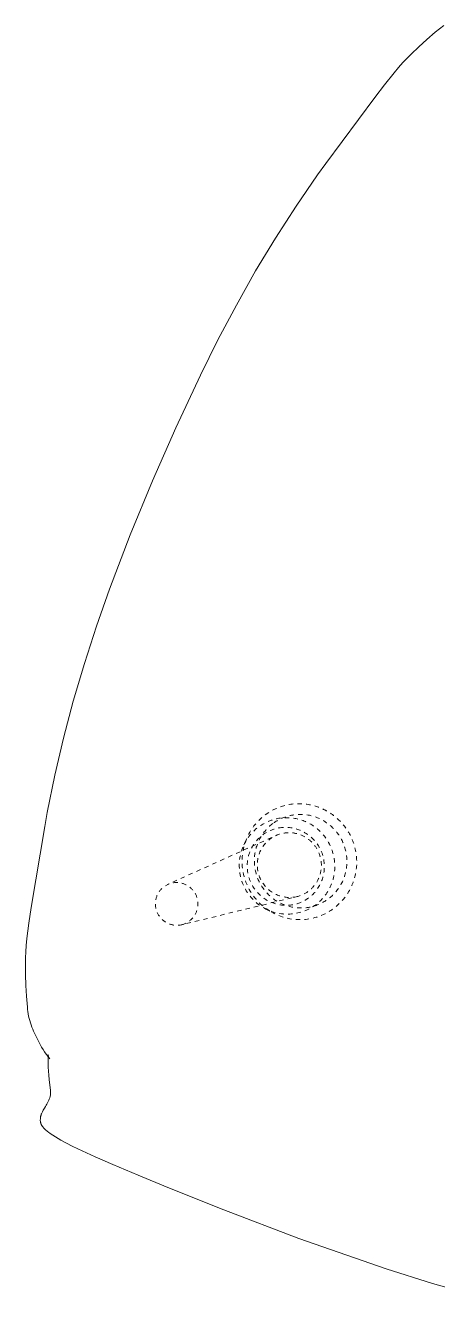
# Model space of a CAD drawing. Header units: millimetres. Extents: x 0 to 57242, y -59538 to 11130.
# Drawn here: x 24220 to 24410, y -23201 to -22615 of the extents above; entities that cross this region are included whole.
import ezdxf

# ---------------------------------------------------------------- set-up
doc = ezdxf.new("R2010")
doc.units = ezdxf.units.MM
doc.linetypes.add('IMPORT-Hidden', pattern=[4, 2, -2])
doc.layers.add('A-DETL-GENF', color=92, linetype='Continuous', lineweight=9)
doc.layers.add('G-IMPT', color=8, linetype='Continuous', lineweight=9)

# ---------------------------------------------------------------- blocks, each defined once
blk = doc.blocks.new('Rockworth_Furniture_GENIE LOUNGE CHAIR - 71-GEN01-CXX-932428-Level 0')
at = {"layer": 'G-IMPT', "flags": 128}
for points in [[(286.99, 9.18), (289.83, -12.92), (291.95, -35.11), (294.75, -77.66), (296.14, -114.68), (296.72, -142.41)], [(296.72, -142.41), (296.91, -157.29), (296.96, -169.98)], [(296.96, -169.98), (296.88, -178.76), (296.62, -187.54), (296.48, -190.47), (296.25, -193.39), (295.94, -196.31), (295.55, -199.21), (295.07, -202.1)], [(295.07, -202.1), (294.85, -203.05), (294.72, -203.52), (294.58, -203.99), (294.44, -204.44), (294.28, -204.89), (294.2, -205.11), (294.11, -205.33), (294.02, -205.54), (293.92, -205.75), (293.81, -205.98), (293.7, -206.21), (293.6, -206.39), (293.49, -206.57), (293.38, -206.75), (293.27, -206.92), (293.16, -207.08), (293.04, -207.24), (292.98, -207.31), (292.92, -207.38), (292.86, -207.45), (292.8, -207.52), (292.73, -207.6), (292.66, -207.67), (292.59, -207.74), (292.52, -207.8), (292.45, -207.86), (292.38, -207.92), (292.25, -208.03), (292.13, -208.12), (292.02, -208.2), (291.93, -208.27), (291.86, -208.31), (291.22, -208.65)], [(291.22, -208.65), (290.58, -208.91), (290.38, -208.98), (290.18, -209.04), (289.98, -209.1), (289.78, -209.15), (289.57, -209.19), (289.36, -209.22), (289.16, -209.25), (288.95, -209.27), (288.74, -209.29), (288.53, -209.3), (288.32, -209.3), (287.34, -209.27), (286.37, -209.2), (285.4, -209.1), (284.43, -208.97), (283.81, -208.87), (283.18, -208.79), (282.54, -208.73), (281.91, -208.69), (281.27, -208.67), (280.64, -208.67), (280, -208.7), (279.37, -208.75), (278.68, -208.89), (277.36, -209.38), (276.98, -209.56), (276.59, -209.76), (275.73, -210.23), (272.35, -212.22), (270.55, -213.23), (268.95, -214.07)], [(268.95, -214.07), (267.34, -214.86), (265.71, -215.6), (264.05, -216.31), (262.09, -217.2), (262.2, -217.12)], [(262.84, -216.83), (262.18, -217.98), (261.48, -219.11), (260.74, -220.21), (259.97, -221.28), (258.28, -223.41), (256.53, -225.49), (254.72, -227.51), (254, -228.27), (253.25, -229.01), (252.49, -229.73), (251.69, -230.42), (250.88, -231.08), (250.05, -231.72), (249.19, -232.33), (248.32, -232.92), (247.43, -233.47), (246.52, -234), (245.59, -234.49), (241.16, -236.86), (236.67, -239.09), (232.11, -241.2), (227.49, -243.18), (225.05, -244.14), (222.46, -245.1), (219.65, -246.07), (216.58, -247.04), (209.78, -248.99), (202.64, -250.84), (165.88, -259.66), (159.52, -261.09), (142.34, -264.64), (125.05, -267.65), (107.67, -270.14), (89.67, -272.16), (71.62, -273.73), (53.54, -274.84), (26.78, -275.83), (0, -276.13), (-26.78, -275.83), (-53.54, -274.84), (-71.62, -273.73), (-89.67, -272.16), (-107.67, -270.14), (-125.05, -267.65), (-142.34, -264.64), (-159.52, -261.09), (-165.88, -259.66), (-202.64, -250.84), (-209.78, -248.99), (-216.58, -247.04), (-219.65, -246.07), (-222.46, -245.1), (-225.05, -244.14), (-227.49, -243.18), (-232.11, -241.2), (-236.67, -239.09), (-241.16, -236.86), (-245.59, -234.49)]]:
    blk.add_lwpolyline(points, dxfattribs=at)
at = {"layer": 'G-IMPT', "linetype": 'IMPORT-Hidden', "flags": 128}
for points in [[(161.05, -150.96), (161.33, -148.05), (161.2, -148.96), (161.04, -149.87), (160.86, -150.77), (160.64, -151.67), (160.39, -152.56), (160.11, -153.44), (159.8, -154.3), (159.46, -155.16), (159.09, -156.01), (158.69, -156.84), (158.26, -157.66), (157.81, -158.46), (157.33, -159.25), (156.82, -160.02), (156.29, -160.77), (155.73, -161.51), (155.15, -162.22), (154.54, -162.92), (153.91, -163.59), (153.26, -164.24), (152.58, -164.87), (151.88, -165.47), (151.17, -166.06), (150.43, -166.61), (149.68, -167.14), (148.9, -167.65), (148.11, -168.12), (147.31, -168.58), (146.49, -169), (145.66, -169.39), (144.81, -169.76), (143.95, -170.09), (143.08, -170.4), (142.2, -170.68), (141.31, -170.93), (140.41, -171.14), (139.51, -171.33), (138.6, -171.48), (137.69, -171.61), (136.77, -171.7), (135.85, -171.76), (134.93, -171.79), (134.04, -171.79), (133.16, -171.75), (132.29, -171.69), (131.41, -171.6), (130.54, -171.48), (129.67, -171.33), (128.81, -171.15), (127.95, -170.95), (127.1, -170.71), (126.26, -170.45), (125.43, -170.16), (124.61, -169.84), (123.8, -169.49), (123, -169.12), (122.22, -168.72), (121.45, -168.29), (119.38, -166.97), (118.91, -166.63), (118.43, -166.27), (117.97, -165.9), (117.51, -165.51), (117.05, -165.11), (116.6, -164.7), (116.15, -164.27), (115.72, -163.83), (115.29, -163.38), (114.87, -162.91), (114.45, -162.43), (114.05, -161.94), (113.65, -161.43), (113.27, -160.91), (112.9, -160.38), (112.54, -159.83), (112.19, -159.27), (111.85, -158.71), (111.53, -158.13), (111.21, -157.54), (110.92, -156.94), (110.64, -156.33), (110.37, -155.71), (110.12, -155.08), (109.88, -154.45), (109.66, -153.8), (109.46, -153.15), (109.27, -152.5), (109.1, -151.84), (108.94, -151.17), (108.81, -150.5), (108.69, -149.82), (108.59, -149.14), (108.5, -148.46), (108.44, -147.78), (108.39, -147.1), (108.36, -146.41), (108.35, -145.73), (108.35, -145.05), (108.38, -144.37), (108.42, -143.69), (108.47, -143.01), (108.55, -142.34), (108.64, -141.67), (108.74, -141.01), (108.87, -140.35), (109.01, -139.7), (109.16, -139.06), (109.33, -138.42), (109.51, -137.79), (109.71, -137.17), (109.92, -136.56), (110.15, -135.95), (110.39, -135.36), (110.64, -134.77), (110.9, -134.2), (111.17, -133.63), (111.46, -133.08), (111.75, -132.54), (112.06, -132), (112.37, -131.48), (112.7, -130.97), (113.03, -130.47), (113.37, -129.99), (113.72, -129.51), (114.09, -129.04), (114.46, -128.56), (114.85, -128.1), (115.26, -127.64), (115.68, -127.18), (116.11, -126.73), (116.56, -126.29), (117.02, -125.85), (117.49, -125.43), (117.98, -125.01), (118.48, -124.6), (118.99, -124.2), (119.52, -123.81), (120.06, -123.43), (120.61, -123.06), (121.17, -122.71), (121.74, -122.36), (122.33, -122.03), (122.92, -121.71), (123.53, -121.41), (124.14, -121.12), (124.76, -120.84), (125.39, -120.59), (126.03, -120.34), (126.68, -120.11), (127.33, -119.9), (127.99, -119.7), (128.66, -119.53), (129.33, -119.36), (130, -119.22), (130.68, -119.09), (131.36, -118.98), (132.05, -118.89), (132.73, -118.82), (133.41, -118.76), (134.1, -118.72), (134.78, -118.7), (135.47, -118.69), (136.15, -118.71), (136.83, -118.74), (137.5, -118.79), (138.18, -118.85), (138.84, -118.94), (139.5, -119.03), (140.16, -119.15), (140.81, -119.28), (141.45, -119.42), (142.09, -119.59), (142.72, -119.76), (143.34, -119.95), (143.95, -120.16), (144.55, -120.37), (145.14, -120.6), (145.73, -120.85), (146.3, -121.1), (146.86, -121.37), (147.41, -121.64), (147.95, -121.93), (148.48, -122.23), (149, -122.54), (149.51, -122.86), (150, -123.18), (150.48, -123.51), (151.12, -123.98), (151.75, -124.47), (152.36, -124.98), (152.97, -125.52), (153.57, -126.08), (154.16, -126.67), (154.73, -127.28), (155.29, -127.92), (155.84, -128.58), (156.36, -129.26), (156.87, -129.96), (157.35, -130.69), (157.82, -131.44), (158.26, -132.21), (158.67, -133), (159.07, -133.81), (159.43, -134.63), (159.77, -135.47), (160.08, -136.32), (160.36, -137.19), (160.62, -138.07), (160.84, -138.96), (161.03, -139.85), (161.19, -140.76), (161.32, -141.67), (161.41, -142.58), (161.48, -143.5), (161.51, -144.41), (161.51, -145.33), (161.48, -146.24), (161.42, -147.15), (161.33, -148.05)], [(134.93, -171.79), (137.85, -171.82), (138.64, -171.83), (139.42, -171.82), (140.2, -171.78), (140.98, -171.71), (141.76, -171.62), (142.54, -171.49), (143.3, -171.34), (144.07, -171.17), (144.83, -170.97), (145.57, -170.74), (146.32, -170.48), (147.05, -170.2), (147.77, -169.9), (148.48, -169.57), (149.18, -169.21), (149.86, -168.83), (150.54, -168.43), (151.19, -168), (151.84, -167.55), (152.46, -167.08), (153.07, -166.59), (153.66, -166.07), (154.24, -165.54), (154.79, -164.99), (155.33, -164.41), (155.84, -163.82), (156.33, -163.21), (156.81, -162.59), (157.26, -161.95), (157.68, -161.29), (158.09, -160.62), (158.47, -159.93), (158.82, -159.23), (159.16, -158.52), (159.46, -157.8), (159.74, -157.07), (160, -156.33), (160.23, -155.58), (160.43, -154.83), (160.61, -154.06), (160.76, -153.29), (160.88, -152.52), (160.98, -151.74), (161.05, -150.96), (161.09, -150.2), (161.1, -149.44), (161.09, -148.68), (161.05, -147.92), (160.98, -147.17), (160.89, -146.41), (160.77, -145.66), (160.62, -144.92), (160.45, -144.18), (160.25, -143.44), (160.03, -142.71), (159.78, -142), (159.51, -141.29), (159.21, -140.59), (158.89, -139.9), (158.55, -139.22), (158.18, -138.56), (157.79, -137.9), (157.38, -137.27), (156.94, -136.64), (156.49, -136.03), (156.01, -135.44), (155.51, -134.87), (155, -134.31), (154.46, -133.77), (153.9, -133.25), (153.33, -132.75), (152.74, -132.27), (152.14, -131.82), (151.52, -131.38), (150.88, -130.96), (150.23, -130.57), (149.57, -130.2), (148.89, -129.85), (148.2, -129.53), (147.51, -129.23), (146.8, -128.95), (146.08, -128.7), (145.35, -128.48), (144.62, -128.28), (143.88, -128.1), (143.14, -127.95), (142.39, -127.83), (141.63, -127.73), (140.88, -127.66), (140.12, -127.62), (139.36, -127.6), (138.6, -127.61), (137.84, -127.65), (137.08, -127.71), (136.33, -127.8), (135.57, -127.91), (134.83, -128.05), (134.09, -128.22), (133.35, -128.41), (132.62, -128.62), (131.9, -128.87), (131.19, -129.13), (130.49, -129.43), (129.8, -129.74), (129.12, -130.08), (128.74, -130.28), (128.37, -130.48), (128, -130.69), (127.64, -130.91), (127.28, -131.13), (126.93, -131.36), (126.58, -131.59), (126.24, -131.83), (125.9, -132.08), (125.57, -132.33), (125.25, -132.58), (124.93, -132.84), (124.62, -133.11), (124.31, -133.38), (124.01, -133.65), (123.72, -133.93), (123.43, -134.21), (123.15, -134.5), (122.87, -134.79), (122.6, -135.08), (122.34, -135.38), (122.09, -135.67), (121.6, -136.28), (121.14, -136.89), (120.7, -137.51), (120.29, -138.14), (119.91, -138.77), (119.66, -139.2), (119.42, -139.64), (119.2, -140.09), (118.97, -140.54), (118.76, -141.01), (118.56, -141.48), (118.37, -141.96), (118.18, -142.45), (118.01, -142.94), (117.85, -143.45), (117.69, -143.96), (117.55, -144.48), (117.42, -145), (117.31, -145.53), (117.2, -146.06), (117.11, -146.61), (117.03, -147.15), (116.97, -147.7), (116.92, -148.25), (116.88, -148.81), (116.86, -149.37), (116.85, -149.93), (116.85, -150.49), (116.87, -151.06), (116.91, -151.62), (116.95, -152.19), (117.02, -152.75), (117.1, -153.32), (117.19, -153.88), (117.3, -154.44), (117.42, -155), (117.55, -155.55), (117.7, -156.1), (117.87, -156.65), (118.05, -157.19), (118.24, -157.72), (118.45, -158.25), (118.67, -158.77), (118.9, -159.29), (119.15, -159.8), (119.4, -160.3), (119.67, -160.79), (119.95, -161.27), (120.25, -161.74), (120.55, -162.21), (120.86, -162.66), (121.19, -163.11), (121.52, -163.54), (121.86, -163.96), (122.21, -164.37), (122.57, -164.78), (122.94, -165.17), (123.31, -165.54), (123.69, -165.91), (124.08, -166.26), (124.47, -166.61), (124.86, -166.94), (125.27, -167.26), (125.67, -167.56), (126.08, -167.86), (126.5, -168.14), (126.91, -168.41), (127.33, -168.67), (127.75, -168.92), (128.41, -169.29), (129.09, -169.63), (129.78, -169.95), (130.48, -170.25), (131.18, -170.52), (131.9, -170.76), (132.63, -170.99), (133.36, -171.18), (134.1, -171.35), (134.84, -171.5), (135.59, -171.62), (136.34, -171.71), (137.1, -171.78), (137.85, -171.82)], [(182.86, -183.8), (182.65, -183.53), (182.43, -183.27), (182.19, -183.02), (181.95, -182.77), (181.71, -182.54), (181.45, -182.31), (181.18, -182.09), (180.91, -181.88), (180.63, -181.68), (180.35, -181.49), (180.05, -181.31), (179.76, -181.14), (179.45, -180.98), (179.14, -180.83), (178.83, -180.69), (178.51, -180.56), (178.18, -180.45), (177.86, -180.34), (177.53, -180.25), (177.19, -180.17), (176.86, -180.1), (176.52, -180.04), (176.18, -179.99), (175.83, -179.96), (175.49, -179.93), (175.15, -179.92), (174.8, -179.92), (174.46, -179.94), (174.12, -179.96), (173.78, -180), (173.43, -180.05), (173.1, -180.11), (172.76, -180.18), (172.43, -180.26), (172.1, -180.36), (171.77, -180.47), (171.45, -180.58), (171.13, -180.71), (170.81, -180.85), (170.51, -181), (170.2, -181.17), (169.91, -181.34), (169.61, -181.52), (169.33, -181.71), (169.05, -181.92), (168.78, -182.13), (168.52, -182.35), (168.26, -182.58), (168.01, -182.82), (167.78, -183.06), (167.55, -183.32), (167.32, -183.58), (167.11, -183.85), (166.91, -184.13), (166.72, -184.42), (166.54, -184.71), (166.36, -185.01), (166.2, -185.31), (166.05, -185.62), (165.91, -185.93), (165.78, -186.25), (165.66, -186.57), (165.56, -186.9), (165.46, -187.23), (165.38, -187.56), (165.3, -187.9), (165.24, -188.24), (165.2, -188.58), (165.16, -188.92), (165.13, -189.26), (165.12, -189.61), (165.12, -189.95), (165.13, -190.29), (165.15, -190.64), (165.19, -190.98), (165.23, -191.32), (165.29, -191.66), (165.36, -191.99), (165.44, -192.33), (165.54, -192.66), (165.64, -192.99), (165.76, -193.31), (165.89, -193.63), (166.02, -193.94), (166.17, -194.25), (166.32, -194.53), (166.48, -194.81), (166.65, -195.08), (166.82, -195.34), (167.01, -195.6), (167.2, -195.85), (167.4, -196.1), (167.61, -196.34), (168.24, -196.98), (169.8, -198.15), (170.1, -198.32), (170.4, -198.48), (170.71, -198.63), (171.03, -198.77), (171.34, -198.9), (171.67, -199.02), (171.99, -199.12), (172.32, -199.22), (172.66, -199.3), (172.99, -199.37), (173.33, -199.43), (173.67, -199.48), (174.01, -199.51), (174.36, -199.54), (174.7, -199.55), (175.04, -199.55), (175.38, -199.54), (175.73, -199.51), (176.07, -199.48), (176.41, -199.43), (176.75, -199.37), (177.08, -199.3), (177.42, -199.22), (177.75, -199.12), (178.07, -199.02), (178.4, -198.9), (178.72, -198.77), (179.03, -198.63), (179.34, -198.48), (179.64, -198.32), (179.94, -198.15), (180.23, -197.97), (180.52, -197.78), (180.8, -197.58), (181.07, -197.37), (181.33, -197.15), (181.59, -196.92), (181.84, -196.69), (182.08, -196.44), (182.31, -196.19), (182.53, -195.92), (182.74, -195.65), (182.95, -195.38), (183.14, -195.09), (183.32, -194.8), (183.5, -194.51), (183.66, -194.21), (183.81, -193.9), (183.95, -193.59), (184.09, -193.27), (184.21, -192.95), (184.31, -192.62), (184.41, -192.29), (184.5, -191.96), (184.57, -191.62), (184.64, -191.29), (184.69, -190.95), (184.73, -190.61), (184.75, -190.26), (184.77, -189.92), (184.77, -189.58), (184.76, -189.23), (184.74, -188.89), (184.71, -188.55), (184.67, -188.21), (184.61, -187.87), (184.54, -187.53), (184.46, -187.2), (184.37, -186.87), (184.27, -186.54), (184.16, -186.22), (184.03, -185.9), (183.9, -185.58), (183.75, -185.27), (183.59, -184.97), (183.43, -184.67), (183.25, -184.37), (183.06, -184.08), (182.86, -183.8), (150.15, -139.95), (149.91, -139.64), (149.67, -139.34), (149.42, -139.05), (149.16, -138.76), (148.9, -138.48), (148.63, -138.22), (148.36, -137.96), (148.08, -137.71), (147.8, -137.47), (147.51, -137.24), (147.23, -137.01), (146.93, -136.8), (146.64, -136.6), (146.34, -136.4), (146.04, -136.21), (145.74, -136.04), (145.46, -135.88), (145.17, -135.72), (144.87, -135.57), (144.56, -135.43), (144.25, -135.29), (143.94, -135.15), (143.62, -135.03), (143.29, -134.91), (142.96, -134.8), (142.62, -134.69), (142.28, -134.59), (141.93, -134.5), (141.58, -134.42), (141.23, -134.35), (140.87, -134.28), (140.5, -134.23), (140.14, -134.18), (139.77, -134.14), (139.4, -134.11), (139.02, -134.09), (138.65, -134.08), (138.27, -134.07), (137.89, -134.08), (137.51, -134.1), (137.13, -134.13), (136.75, -134.16), (136.37, -134.21), (135.99, -134.27), (135.61, -134.33), (135.23, -134.41), (134.86, -134.5), (134.48, -134.59), (134.11, -134.7), (133.75, -134.81), (133.38, -134.94), (133.02, -135.07), (132.66, -135.21), (132.31, -135.36), (131.96, -135.52), (131.62, -135.69), (131.28, -135.87), (130.94, -136.05), (130.62, -136.25), (130.3, -136.45), (129.98, -136.65), (129.67, -136.87), (129.37, -137.09), (129.08, -137.32), (128.79, -137.55), (128.51, -137.79), (128.24, -138.03), (127.97, -138.28), (127.71, -138.53), (127.46, -138.79), (127.22, -139.05), (126.99, -139.32), (126.76, -139.59), (126.54, -139.86), (126.33, -140.13), (126.13, -140.41), (125.93, -140.69), (125.75, -140.97), (125.57, -141.25), (125.4, -141.54), (125.26, -141.78), (125.12, -142.03), (124.99, -142.28), (124.86, -142.54), (124.74, -142.8), (124.62, -143.07), (124.5, -143.34), (124.39, -143.61), (124.28, -143.89), (124.18, -144.17), (124.08, -144.46), (123.99, -144.74), (123.91, -145.04), (123.82, -145.33), (123.75, -145.63), (123.68, -145.93), (123.62, -146.24), (123.56, -146.54), (123.51, -146.85), (123.47, -147.16), (123.43, -147.48), (123.4, -147.79), (123.37, -148.11), (123.35, -148.43), (123.34, -148.75), (123.34, -149.07), (123.34, -149.39), (123.35, -149.71), (123.37, -150.04), (123.39, -150.36), (123.42, -150.68), (123.46, -151.01), (123.51, -151.33), (123.56, -151.65), (123.62, -151.97), (123.69, -152.29), (123.76, -152.6), (123.84, -152.92), (123.93, -153.23), (124.02, -153.54), (124.13, -153.85), (124.23, -154.16), (124.35, -154.46), (124.47, -154.76), (124.6, -155.06), (124.73, -155.35), (124.87, -155.64), (125.02, -155.93), (125.17, -156.21), (125.33, -156.49), (125.49, -156.76), (125.66, -157.03), (125.83, -157.3), (126.01, -157.56), (126.2, -157.81), (126.38, -158.06), (126.58, -158.31), (126.77, -158.55), (126.98, -158.78), (127.18, -159.01), (127.39, -159.23), (127.6, -159.45), (127.82, -159.66), (128.04, -159.87), (168.24, -196.98)], [(150.15, -139.95), (150.44, -140.35), (150.72, -140.76), (150.98, -141.18), (151.22, -141.61), (151.46, -142.05), (151.68, -142.52), (151.89, -143), (152.08, -143.48), (152.26, -143.97), (152.41, -144.47), (152.55, -144.97), (152.68, -145.48), (152.78, -145.99), (152.87, -146.5), (152.94, -147.02), (152.99, -147.54), (153.02, -148.06), (153.04, -148.58), (153.03, -149.1), (153.01, -149.62), (152.97, -150.14), (152.92, -150.66), (152.84, -151.18), (152.75, -151.69), (152.64, -152.2), (152.51, -152.7), (152.36, -153.2), (152.2, -153.7), (152.02, -154.19), (151.82, -154.67), (151.6, -155.14), (151.37, -155.61), (151.12, -156.07), (150.86, -156.52), (150.58, -156.96), (150.29, -157.39), (149.98, -157.81), (149.66, -158.22), (149.32, -158.62), (148.97, -159.01), (148.61, -159.38), (148.23, -159.74), (147.84, -160.09), (147.44, -160.42), (147.03, -160.74), (146.6, -161.04), (146.17, -161.33), (145.73, -161.61), (145.28, -161.87), (144.81, -162.11), (144.36, -162.33), (143.89, -162.54), (143.42, -162.74), (142.94, -162.91), (142.46, -163.07), (141.97, -163.22), (141.48, -163.34), (140.98, -163.45), (140.48, -163.55), (139.98, -163.62), (139.47, -163.68), (138.96, -163.72), (138.45, -163.74), (137.94, -163.75), (137.44, -163.74), (136.93, -163.71), (136.42, -163.66), (135.91, -163.6), (135.41, -163.52), (134.91, -163.42), (134.42, -163.3), (133.92, -163.17), (133.44, -163.02), (132.96, -162.86), (132.48, -162.67), (132.01, -162.48), (131.55, -162.26), (131.09, -162.03), (130.65, -161.79), (130.25, -161.55), (129.86, -161.3), (129.48, -161.03), (129.1, -160.76), (128.74, -160.47), (128.38, -160.17), (128.04, -159.87)], [(262.2, -217.12), (263.01, -216.31), (263.56, -215.47), (263.24, -216.1), (262.84, -216.83)]]:
    blk.add_lwpolyline(points, dxfattribs=at)
for points in [[(123.62, -163.41), (124.03, -163.64), (124.45, -163.86), (124.88, -164.08), (125.32, -164.29), (125.77, -164.49), (126.23, -164.68), (126.69, -164.86), (127.16, -165.04), (127.64, -165.2), (128.13, -165.35), (128.62, -165.49), (129.12, -165.62), (129.63, -165.74), (130.14, -165.84), (130.66, -165.94), (131.18, -166.02), (131.71, -166.09), (132.25, -166.15), (132.78, -166.19), (133.32, -166.22), (133.87, -166.24), (134.41, -166.24), (134.96, -166.23), (135.51, -166.2), (136.06, -166.16), (136.6, -166.11), (137.15, -166.04), (137.7, -165.96), (138.25, -165.86), (138.79, -165.75), (139.34, -165.63), (139.88, -165.49), (140.41, -165.34), (140.94, -165.17), (141.47, -164.99), (141.99, -164.8), (142.51, -164.59), (143.02, -164.37), (143.52, -164.14), (144.02, -163.9), (144.51, -163.64), (144.99, -163.38), (145.46, -163.1), (145.93, -162.81), (146.38, -162.51), (146.83, -162.2), (147.26, -161.88), (147.69, -161.56), (148.1, -161.22), (148.51, -160.88), (148.9, -160.52), (149.28, -160.17), (149.65, -159.8), (150.02, -159.43), (150.37, -159.05), (150.7, -158.67), (151.03, -158.28), (151.35, -157.89), (151.65, -157.49), (151.94, -157.09), (152.22, -156.68), (152.49, -156.28), (152.75, -155.87), (152.99, -155.46), (153.23, -155.05), (153.46, -154.62), (153.68, -154.19), (153.9, -153.75), (154.11, -153.3), (154.3, -152.84), (154.49, -152.37), (154.67, -151.9), (154.84, -151.42), (155, -150.93), (155.14, -150.44), (155.28, -149.93), (155.4, -149.43), (155.52, -148.91), (155.62, -148.39), (155.71, -147.87), (155.78, -147.34), (155.85, -146.81), (155.9, -146.27), (155.93, -145.73), (155.96, -145.19), (155.97, -144.64), (155.96, -144.1), (155.95, -143.55), (155.91, -143), (155.87, -142.45), (155.8, -141.91), (155.73, -141.36), (155.64, -140.82), (155.54, -140.27), (155.42, -139.73), (155.29, -139.19), (155.14, -138.66), (154.98, -138.13), (154.81, -137.61), (154.62, -137.09), (154.42, -136.58), (154.21, -136.07), (153.98, -135.57), (153.75, -135.08), (153.5, -134.59), (153.24, -134.12), (152.96, -133.65), (152.68, -133.19), (152.39, -132.74), (152.08, -132.3), (151.77, -131.87), (151.45, -131.45), (151.12, -131.04), (150.78, -130.64), (150.43, -130.25), (150.08, -129.87), (149.71, -129.5), (149.35, -129.15), (148.97, -128.8), (148.59, -128.47), (148.21, -128.15), (147.82, -127.84), (147.42, -127.54), (147.03, -127.25), (146.63, -126.98), (146.22, -126.71), (145.82, -126.46), (145.41, -126.22), (145, -125.99), (144.58, -125.77), (144.15, -125.55), (143.71, -125.34), (143.26, -125.14), (142.8, -124.95), (142.34, -124.77), (141.87, -124.59), (141.39, -124.43), (140.9, -124.28), (140.41, -124.14), (139.91, -124.01), (139.4, -123.89), (138.89, -123.79), (138.37, -123.69), (137.84, -123.61), (137.31, -123.54), (136.78, -123.48), (136.25, -123.44), (135.71, -123.41), (135.16, -123.39), (134.62, -123.39), (134.07, -123.4), (133.52, -123.43), (132.97, -123.47), (132.42, -123.52), (131.87, -123.59), (131.33, -123.67), (130.78, -123.77), (130.23, -123.88), (129.69, -124), (129.15, -124.14), (128.62, -124.29), (128.08, -124.46), (127.56, -124.64), (127.03, -124.83), (126.52, -125.04), (126.01, -125.26), (125.5, -125.49), (125.01, -125.73), (124.52, -125.99), (124.04, -126.25), (123.57, -126.53), (123.1, -126.82), (122.65, -127.12), (122.2, -127.43), (121.77, -127.75), (121.34, -128.07), (120.93, -128.41), (120.52, -128.75), (120.13, -129.11), (119.75, -129.46), (119.37, -129.83), (119.01, -130.2), (118.66, -130.58), (118.32, -130.96), (118, -131.35), (117.68, -131.74), (117.38, -132.14), (117.09, -132.54), (116.81, -132.95), (116.54, -133.35), (116.28, -133.76), (116.03, -134.17), (115.8, -134.58), (115.57, -135.01), (115.34, -135.44), (115.13, -135.88), (114.92, -136.33), (114.73, -136.79), (114.54, -137.26), (114.36, -137.73), (114.19, -138.21), (114.03, -138.7), (113.88, -139.19), (113.75, -139.7), (113.62, -140.2), (113.51, -140.72), (113.41, -141.24), (113.32, -141.76), (113.24, -142.29), (113.18, -142.82), (113.13, -143.36), (113.09, -143.9), (113.07, -144.44), (113.06, -144.99), (113.06, -145.53), (113.08, -146.08), (113.12, -146.63), (113.16, -147.18), (113.22, -147.72), (113.3, -148.27), (113.39, -148.81), (113.49, -149.36), (113.61, -149.9), (113.74, -150.44), (113.89, -150.97), (114.05, -151.5), (114.22, -152.02), (114.41, -152.54), (114.61, -153.05), (114.82, -153.56), (115.04, -154.06), (115.28, -154.55), (115.53, -155.04), (115.79, -155.51), (116.06, -155.98), (116.35, -156.44), (116.64, -156.89), (116.94, -157.33), (117.26, -157.76), (117.58, -158.18), (117.91, -158.59), (118.25, -158.99), (118.6, -159.38), (118.95, -159.76), (119.31, -160.13), (119.68, -160.48), (120.06, -160.83), (120.44, -161.16), (120.82, -161.48), (121.21, -161.79), (121.6, -162.09), (122, -162.38), (122.4, -162.65), (122.8, -162.92), (123.21, -163.17)], [(123.41, -158.44), (123.69, -158.97), (123.99, -159.48), (124.31, -159.99), (124.64, -160.49), (124.99, -160.97), (125.35, -161.44), (125.73, -161.9), (126.13, -162.35), (126.54, -162.78), (126.96, -163.19), (127.4, -163.6), (127.85, -163.99), (128.32, -164.36), (128.8, -164.71), (129.29, -165.05), (129.79, -165.38), (130.3, -165.68), (130.84, -165.98), (131.38, -166.25), (131.94, -166.51), (132.5, -166.75), (133.08, -166.97), (133.65, -167.17), (134.24, -167.35), (134.83, -167.5), (135.43, -167.64), (136.03, -167.76), (136.63, -167.86), (137.24, -167.93), (137.85, -167.99), (138.46, -168.02), (139.07, -168.04), (139.69, -168.03), (140.3, -168), (140.91, -167.95), (141.52, -167.88), (142.12, -167.79), (142.72, -167.68), (143.32, -167.55), (143.91, -167.4), (144.5, -167.22), (145.08, -167.03), (145.66, -166.82), (146.22, -166.59), (146.78, -166.34), (147.33, -166.06), (147.64, -165.91), (147.94, -165.74), (148.23, -165.57), (148.53, -165.4), (148.82, -165.22), (149.1, -165.03), (149.38, -164.84), (149.66, -164.65), (149.93, -164.45), (150.2, -164.25), (150.46, -164.04), (150.72, -163.83), (150.97, -163.62), (151.22, -163.4), (151.46, -163.18), (151.7, -162.95), (151.93, -162.73), (152.16, -162.5), (152.38, -162.26), (152.59, -162.03), (152.81, -161.79), (153.01, -161.55), (153.41, -161.06), (153.78, -160.56), (154.13, -160.06), (154.47, -159.55), (154.78, -159.04), (154.97, -158.7), (155.16, -158.34), (155.35, -157.98), (155.53, -157.61), (155.7, -157.24), (155.86, -156.86), (156.02, -156.47), (156.17, -156.07), (156.31, -155.67), (156.44, -155.27), (156.56, -154.85), (156.68, -154.43), (156.78, -154.01), (156.87, -153.58), (156.96, -153.15), (157.03, -152.71), (157.1, -152.27), (157.15, -151.83), (157.19, -151.38), (157.22, -150.93), (157.24, -150.48), (157.25, -150.03), (157.24, -149.57), (157.23, -149.12), (157.2, -148.66), (157.16, -148.2), (157.11, -147.75), (157.05, -147.29), (156.97, -146.84), (156.88, -146.38), (156.79, -145.93), (156.68, -145.49), (156.55, -145.04), (156.42, -144.6), (156.28, -144.16), (156.12, -143.73), (155.95, -143.3), (155.78, -142.88), (155.59, -142.47), (155.39, -142.06), (155.18, -141.65), (154.96, -141.25), (154.74, -140.86), (154.5, -140.48), (154.26, -140.11), (154, -139.74), (153.74, -139.38), (153.47, -139.03), (153.2, -138.69), (152.91, -138.36), (152.62, -138.03), (152.33, -137.72), (152.03, -137.41), (151.72, -137.12), (151.41, -136.83), (151.09, -136.55), (150.77, -136.28), (150.44, -136.03), (150.12, -135.78), (149.79, -135.54), (149.45, -135.31), (149.12, -135.09), (148.78, -134.88), (148.44, -134.68), (148.01, -134.44), (147.56, -134.21), (147.11, -133.99), (146.64, -133.78), (146.16, -133.58), (145.67, -133.4), (145.18, -133.22), (144.67, -133.07), (144.15, -132.92), (143.63, -132.79), (143.09, -132.67), (142.55, -132.57), (142.01, -132.49), (141.45, -132.43), (140.89, -132.38), (140.33, -132.34), (139.76, -132.33), (139.19, -132.33), (138.62, -132.35), (138.05, -132.4), (137.48, -132.45), (136.9, -132.53), (136.33, -132.63), (135.76, -132.74), (135.2, -132.88), (134.64, -133.03), (134.08, -133.2), (133.53, -133.38), (132.99, -133.59), (132.45, -133.81), (131.92, -134.05), (131.41, -134.3), (130.85, -134.59), (130.31, -134.9), (129.77, -135.23), (129.25, -135.58), (128.74, -135.95), (128.25, -136.33), (127.76, -136.73), (127.3, -137.15), (126.84, -137.59), (126.4, -138.03), (125.98, -138.5), (125.58, -138.98), (125.19, -139.47), (124.82, -139.98), (124.46, -140.49), (124.13, -141.02), (123.81, -141.57), (123.51, -142.12), (123.24, -142.68), (122.98, -143.25), (122.74, -143.83), (122.52, -144.42), (122.33, -145.02), (122.15, -145.62), (121.99, -146.23), (121.86, -146.84), (121.75, -147.46), (121.66, -148.08), (121.59, -148.7), (121.54, -149.33), (121.51, -149.95), (121.51, -150.58), (121.53, -151.21), (121.57, -151.83), (121.63, -152.46), (121.71, -153.08), (121.82, -153.7), (121.94, -154.31), (122.09, -154.92), (122.26, -155.53), (122.45, -156.13), (122.66, -156.72), (122.89, -157.3), (123.14, -157.87)]]:
    blk.add_lwpolyline(points, close=True, dxfattribs=at)

msp = doc.modelspace()

# ---------------------------------------------------------------- block references
at = {"layer": 'A-DETL-GENF', "rotation": 246.9999999999997}
msp.add_blockref('Rockworth_Furniture_GENIE LOUNGE CHAIR - 71-GEN01-CXX-932428-Level 0', (24532.96, -22932.93), dxfattribs=at)

doc.saveas('drawing.dxf')
